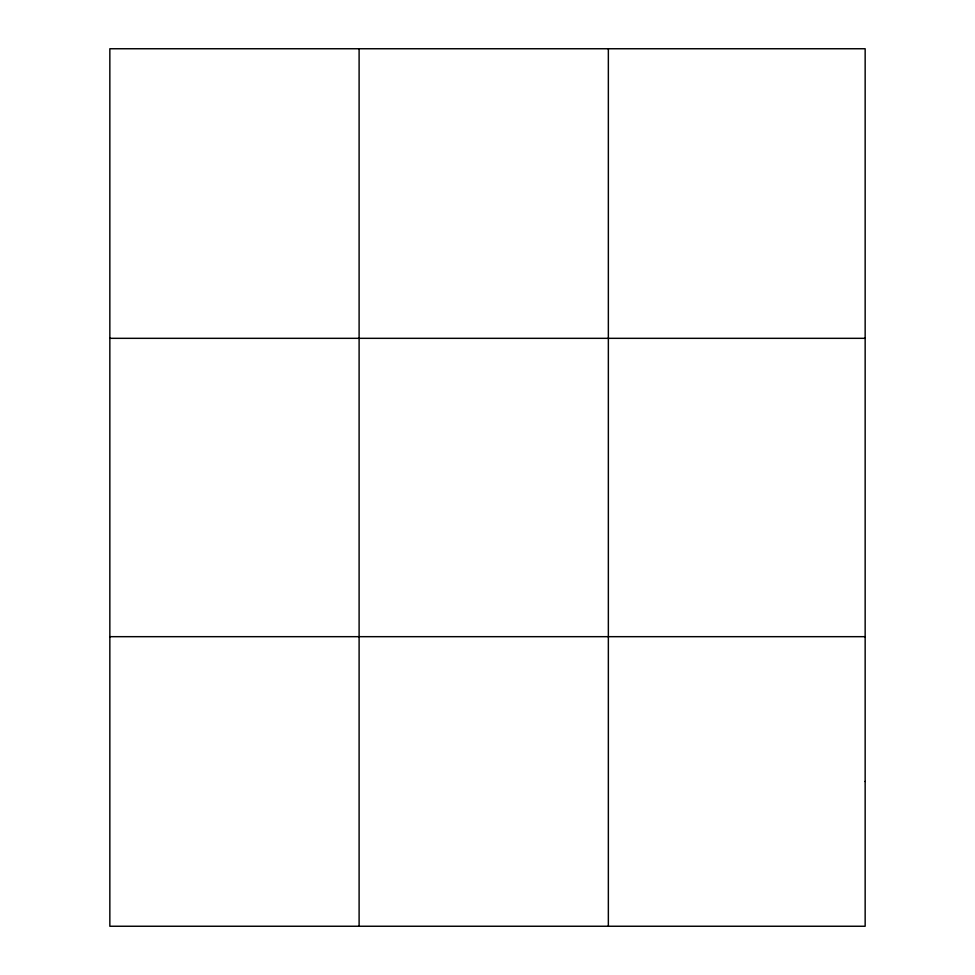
<?xml version="1.0" encoding="UTF-8"?>
<svg xmlns="http://www.w3.org/2000/svg" width="975" height="975" viewBox="0 0 975 975"><rect width="100%" height="100%" fill="white"/><g stroke="black" fill="none" stroke-linecap="round" stroke-linejoin="round"><path stroke-width="1.46" d="M359.105 926.25L359.105 48.75M608.351 926.25L608.351 48.75M109.846 338.325L865.154 338.325M109.846 636.675L865.154 636.675M865.154 781.463L865.154 926.25L109.846 926.25L109.846 48.75L865.154 48.75L865.154 781.463"/></g></svg>
